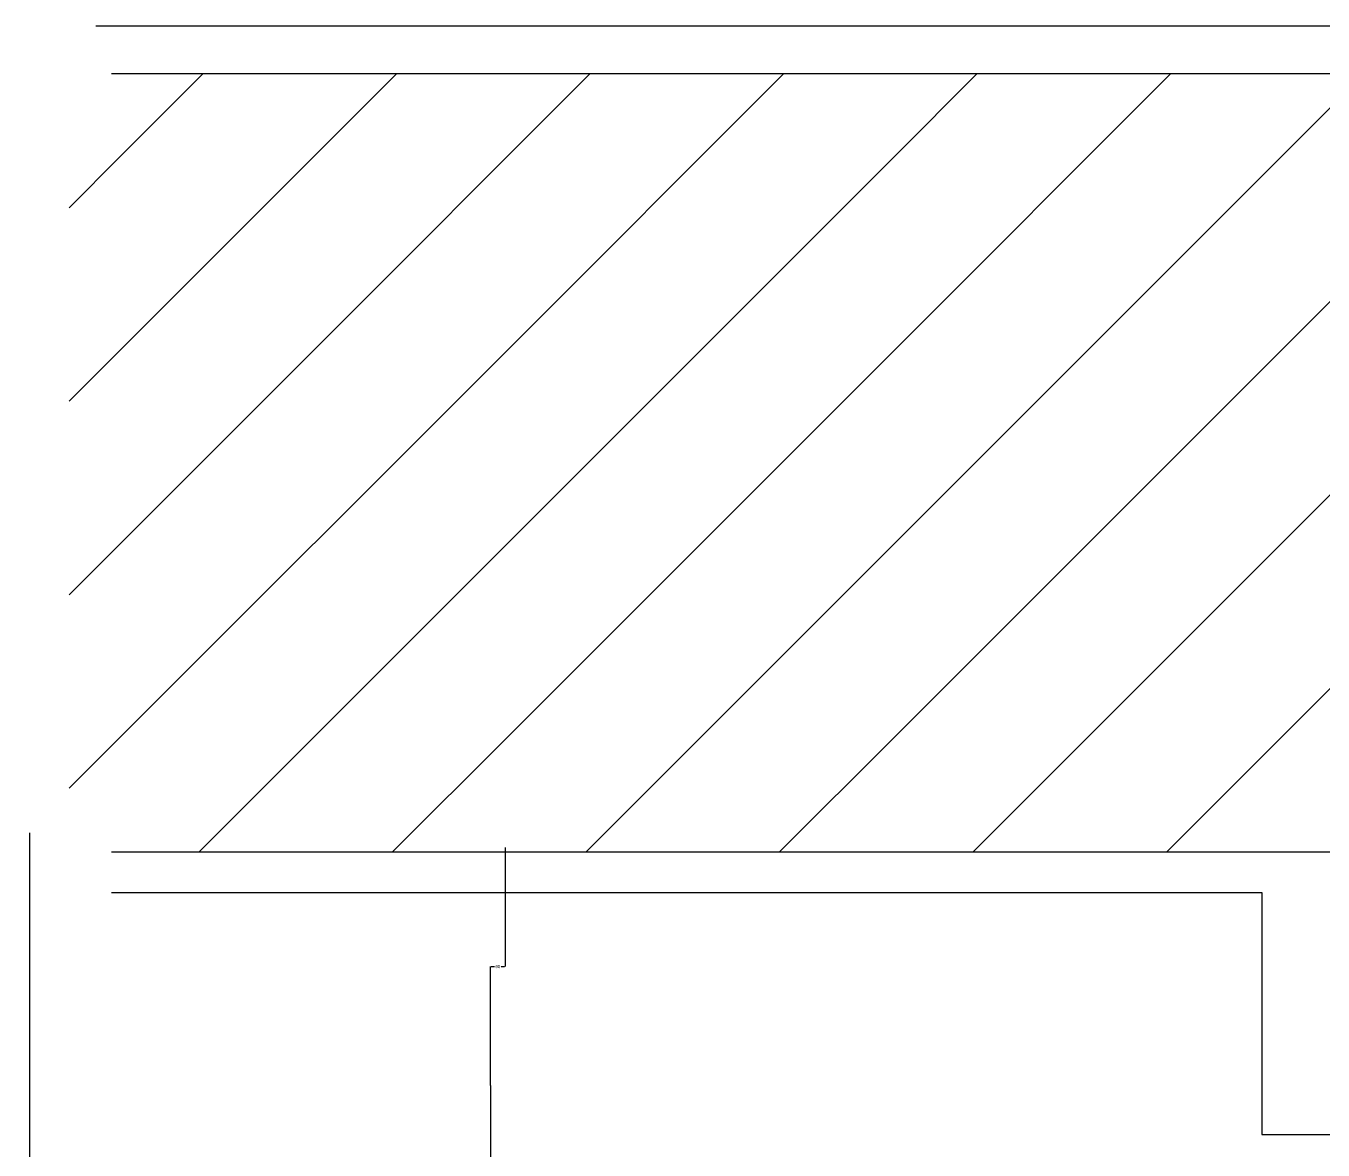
# Model space of a CAD drawing. Header units: metres. Extents: x 6930 to 10272, y 19098 to 20968.
# Drawn here: x 6930.5 to 7332.7, y 20269.4 to 20617.9 of the extents above; entities that cross this region are included whole.
import ezdxf

# ---------------------------------------------------------------- set-up
doc = ezdxf.new("R2010")
doc.units = ezdxf.units.M
doc.layers.add('PUB_DIM', color=3, linetype='Continuous')
doc.dimstyles.get("Standard").update_dxf_attribs({"dimtxt": 2.5, "dimasz": 2.5, "dimexe": 1.25, "dimexo": 0.625, "dimtad": 1, "dimcen": 2.5, "dimazin": 3, "dimtfac": 1, "dimtmove": 0, "dimatfit": 3})

# ---------------------------------------------------------------- blocks, each defined once
blk = doc.blocks.new('*D3')
for p, q in [((6931.63, 20367.8), (6931.63, 20084.28)), ((6931.38, 20084.28), (6931.13, 20084.28)), ((6931.63, 19800.76), (6931.63, 20084.28)), ((6931.63, 20084.28), (6931.63, 20084.28)), ((6931.88, 20084.28), (6932.13, 20084.28))]:
    blk.add_line(p, q)
at = {"layer": 'Defpoints'}
for p in [(6931.63, 20367.8), (6931.63, 20084.28), (6931.63, 19800.76)]:
    blk.add_point(p, dxfattribs=at)
at = {"layer": 'PUB_DIM', "insert": (6931.63, 20085.405), "char_height": 1, "attachment_point": 5}
blk.add_mtext('560', dxfattribs=at)
blk = doc.blocks.new('*D4')
for p, q in [((7074.52, 20289.43), (7074.52, 20045.1)), ((7075.325, 20045.1), (7074.27, 20045.1)), ((7079.38, 20045.1), (7078.325, 20045.1)), ((7079.13, 19800.76), (7079.13, 20045.1))]:
    blk.add_line(p, q)
at = {"layer": 'Defpoints'}
for p in [(7074.52, 20289.43), (7079.13, 20045.1), (7079.13, 19800.76)]:
    blk.add_point(p, dxfattribs=at)
at = {"layer": 'PUB_DIM', "insert": (7076.825, 20045.1), "char_height": 1, "attachment_point": 5}
blk.add_mtext('500', dxfattribs=at)
blk = doc.blocks.new('*D5')
for p, q in [((7079.13, 20363.19), (7079.13, 20326.31)), ((7074.52, 20289.43), (7074.52, 20326.31)), ((7074.77, 20326.31), (7075.825, 20326.31)), ((7077.825, 20326.31), (7078.88, 20326.31))]:
    blk.add_line(p, q)
at = {"layer": 'Defpoints'}
for p in [(7079.13, 20363.19), (7074.52, 20326.31), (7074.52, 20289.43)]:
    blk.add_point(p, dxfattribs=at)
at = {"insert": (7076.825, 20326.31), "char_height": 1, "attachment_point": 5}
blk.add_mtext('60', dxfattribs=at)

msp = doc.modelspace()

# ---------------------------------------------------------------- linework, layer by layer
for p, q in [((6952.14, 20617.91), (7954.98, 20617.91)), ((6959.76, 20517.44), (7045.45, 20603.14)), ((6959.76, 20577.44), (6985.45, 20603.14)), ((7019.76, 20517.44), (7105.45, 20603.14)), ((7079.76, 20517.44), (7165.45, 20603.14)), ((7199.76, 20517.44), (7285.45, 20603.14)), ((7199.76, 20577.44), (7225.45, 20603.14)), ((7259.76, 20517.44), (7345.45, 20603.14)), ((7319.76, 20517.44), (7405.45, 20603.14)), ((6943.89, 20561.57), (6959.76, 20577.44)), ((6959.76, 20577.44), (6959.76, 20577.44)), ((7079.76, 20457.44), (7199.76, 20577.44)), ((7199.76, 20577.44), (7199.76, 20577.44)), ((7319.76, 20457.44), (7439.76, 20577.44)), ((6943.89, 20441.57), (7019.76, 20517.44)), ((6943.89, 20501.57), (6959.76, 20517.44)), ((6959.76, 20397.44), (7079.76, 20517.44)), ((6959.76, 20517.44), (6959.76, 20517.44)), ((7019.76, 20517.44), (7019.76, 20517.44)), ((7079.76, 20397.44), (7199.76, 20517.44)), ((7079.76, 20517.44), (7079.76, 20517.44)), ((7139.76, 20397.44), (7259.76, 20517.44)), ((7199.76, 20397.44), (7319.76, 20517.44)), ((7199.76, 20517.44), (7199.76, 20517.44)), ((7259.76, 20517.44), (7259.76, 20517.44)), ((7319.76, 20397.44), (7439.76, 20517.44)), ((7319.76, 20517.44), (7319.76, 20517.44)), ((6984.09, 20361.77), (7079.76, 20457.44)), ((7079.76, 20457.44), (7079.76, 20457.44)), ((7224.09, 20361.77), (7319.76, 20457.44)), ((7319.76, 20457.44), (7319.76, 20457.44)), ((6943.89, 20381.57), (6959.76, 20397.44)), ((6959.76, 20397.44), (6959.76, 20397.44)), ((7044.09, 20361.77), (7079.76, 20397.44)), ((7079.76, 20397.44), (7079.76, 20397.44)), ((7104.09, 20361.77), (7139.76, 20397.44)), ((7139.76, 20397.44), (7139.76, 20397.44)), ((7164.09, 20361.77), (7199.76, 20397.44)), ((7199.76, 20397.44), (7199.76, 20397.44)), ((7284.09, 20361.77), (7319.76, 20397.44)), ((7319.76, 20397.44), (7319.76, 20397.44)), ((6957.06, 20349.31), (7313.7, 20349.31)), ((7313.7, 20349.31), (7313.7, 20274.22)), ((7313.7, 20274.22), (7470.21, 20274.22))]:
    msp.add_line(p, q)
for points in [[(6957.06, 20603.14), (7942.51, 20603.14), (7942.51, 20361.77), (7942.01, 20361.77)], [(7336.46, 20361.77), (6957.06, 20361.77)]]:
    msp.add_lwpolyline(points)

# ---------------------------------------------------------------- dimensions: what is measured, and where the dimension line sits
dim = msp.add_linear_dim(base=(7074.52, 20326.31), p1=(7074.52, 20289.43), p2=(7079.13, 20363.19), text='60', dimstyle='Standard')
dim.commit()
dim.dimension.update_dxf_attribs({"geometry": '*D5', "text_midpoint": (7076.825, 20326.31)})
at = {"layer": 'PUB_DIM'}
for base, p1, p2, text, picture, middle in [((6931.63, 20084.28), (6931.63, 19800.76), (6931.63, 20367.8), '560', '*D3', (6931.63, 20085.405)), ((7079.13, 20045.1), (7079.13, 19800.76), (7074.52, 20289.43), '500', '*D4', (7076.825, 20045.1))]:
    dim = msp.add_linear_dim(base=base, p1=p1, p2=p2, text=text, dimstyle='Standard', dxfattribs=at)
    dim.commit()
    dim.dimension.update_dxf_attribs({"geometry": picture, "text_midpoint": middle})

doc.saveas('drawing.dxf')
